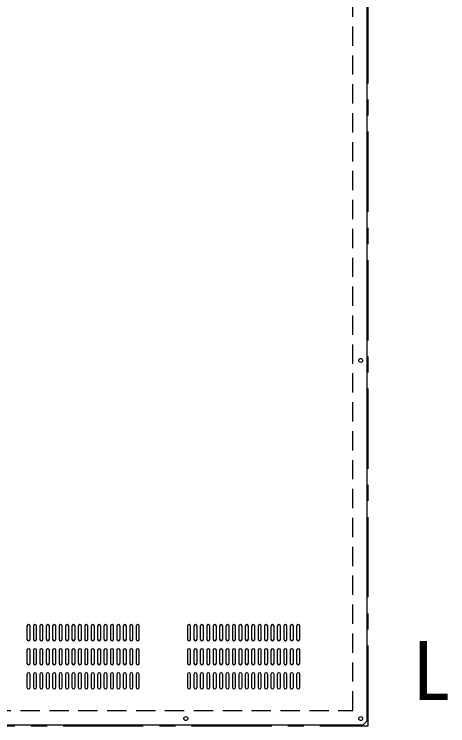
# Model space of a CAD drawing. Units: millimetres, scale not verified. Extents: x -3370 to 4101, y -5708 to 4129.
# Drawn here: x -1899 to -1359, y 2175 to 3061 of the extents above; entities that cross this region are included whole.
import ezdxf
from ezdxf.enums import TextEntityAlignment as Align

# ---------------------------------------------------------------- set-up
doc = ezdxf.new("R2010")
doc.units = ezdxf.units.MM
doc.header["$LTSCALE"] = 20
doc.linetypes.add('CHAIN1', pattern=[8, 5, -1, 1, -1])
doc.linetypes.add('DASHED1', pattern=[1.8, 1.2, -0.6])
doc.layers.add('0-0', color=7, linetype='Continuous')
doc.styles.add('ＭＳ ゴシック', font='')
doc.styles.get('ＭＳ ゴシック').set_extended_font_data('MS Gothic')

msp = doc.modelspace()

# ---------------------------------------------------------------- linework, layer by layer
at = {"layer": '0-0'}
for p, q in [((-1459.53, 2180.55), (-1459.53, 3988.55)), ((-1883.53, 2298.55), (-1883.53, 2282.55)), ((-1879.53, 2282.55), (-1879.53, 2298.55)), ((-1875.53, 2298.55), (-1875.53, 2282.55)), ((-1871.53, 2282.55), (-1871.53, 2298.55)), ((-1867.53, 2298.55), (-1867.53, 2282.55)), ((-1863.53, 2282.55), (-1863.53, 2298.55)), ((-1859.53, 2298.55), (-1859.53, 2282.55)), ((-1855.53, 2282.55), (-1855.53, 2298.55)), ((-1851.53, 2298.55), (-1851.53, 2282.55)), ((-1847.53, 2282.55), (-1847.53, 2298.55)), ((-1843.53, 2298.55), (-1843.53, 2282.55)), ((-1839.53, 2282.55), (-1839.53, 2298.55)), ((-1835.53, 2298.55), (-1835.53, 2282.55)), ((-1831.53, 2282.55), (-1831.53, 2298.55)), ((-1827.53, 2298.55), (-1827.53, 2282.55)), ((-1823.53, 2282.55), (-1823.53, 2298.55)), ((-1819.53, 2298.55), (-1819.53, 2282.55)), ((-1815.53, 2282.55), (-1815.53, 2298.55)), ((-1811.53, 2298.55), (-1811.53, 2282.55)), ((-1807.53, 2282.55), (-1807.53, 2298.55)), ((-1803.53, 2298.55), (-1803.53, 2282.55)), ((-1799.53, 2282.55), (-1799.53, 2298.55)), ((-1795.53, 2298.55), (-1795.53, 2282.55)), ((-1791.53, 2282.55), (-1791.53, 2298.55)), ((-1787.53, 2298.55), (-1787.53, 2282.55)), ((-1783.53, 2282.55), (-1783.53, 2298.55)), ((-1779.53, 2298.55), (-1779.53, 2282.55)), ((-1775.53, 2282.55), (-1775.53, 2298.55)), ((-1771.53, 2298.55), (-1771.53, 2282.55)), ((-1767.53, 2282.55), (-1767.53, 2298.55)), ((-1763.53, 2298.55), (-1763.53, 2282.55)), ((-1759.53, 2282.55), (-1759.53, 2298.55)), ((-1755.53, 2298.55), (-1755.53, 2282.55)), ((-1751.53, 2282.55), (-1751.53, 2298.55)), ((-1747.53, 2298.55), (-1747.53, 2282.55)), ((-1743.53, 2282.55), (-1743.53, 2298.55)), ((-1683.53, 2298.55), (-1683.53, 2282.55)), ((-1679.53, 2282.55), (-1679.53, 2298.55)), ((-1675.53, 2298.55), (-1675.53, 2282.55)), ((-1671.53, 2282.55), (-1671.53, 2298.55)), ((-1667.53, 2298.55), (-1667.53, 2282.55)), ((-1663.53, 2282.55), (-1663.53, 2298.55)), ((-1659.53, 2298.55), (-1659.53, 2282.55)), ((-1655.53, 2282.55), (-1655.53, 2298.55)), ((-1651.53, 2298.55), (-1651.53, 2282.55)), ((-1647.53, 2282.55), (-1647.53, 2298.55)), ((-1643.53, 2298.55), (-1643.53, 2282.55)), ((-1639.53, 2282.55), (-1639.53, 2298.55)), ((-1635.53, 2298.55), (-1635.53, 2282.55)), ((-1631.53, 2282.55), (-1631.53, 2298.55)), ((-1627.53, 2298.55), (-1627.53, 2282.55)), ((-1623.53, 2282.55), (-1623.53, 2298.55)), ((-1619.53, 2298.55), (-1619.53, 2282.55)), ((-1615.53, 2282.55), (-1615.53, 2298.55)), ((-1611.53, 2298.55), (-1611.53, 2282.55)), ((-1607.53, 2282.55), (-1607.53, 2298.55)), ((-1603.53, 2298.55), (-1603.53, 2282.55)), ((-1599.53, 2282.55), (-1599.53, 2298.55)), ((-1595.53, 2298.55), (-1595.53, 2282.55)), ((-1591.53, 2282.55), (-1591.53, 2298.55)), ((-1587.53, 2298.55), (-1587.53, 2282.55)), ((-1583.53, 2282.55), (-1583.53, 2298.55)), ((-1579.53, 2298.55), (-1579.53, 2282.55)), ((-1575.53, 2282.55), (-1575.53, 2298.55)), ((-1571.53, 2298.55), (-1571.53, 2282.55)), ((-1567.53, 2282.55), (-1567.53, 2298.55)), ((-1563.53, 2298.55), (-1563.53, 2282.55)), ((-1559.53, 2282.55), (-1559.53, 2298.55)), ((-1555.53, 2298.55), (-1555.53, 2282.55)), ((-1551.53, 2282.55), (-1551.53, 2298.55)), ((-1547.53, 2298.55), (-1547.53, 2282.55)), ((-1543.53, 2282.55), (-1543.53, 2298.55)), ((-1883.53, 2268.55), (-1883.53, 2252.55)), ((-1879.53, 2252.55), (-1879.53, 2268.55)), ((-1875.53, 2268.55), (-1875.53, 2252.55)), ((-1871.53, 2252.55), (-1871.53, 2268.55)), ((-1867.53, 2268.55), (-1867.53, 2252.55)), ((-1863.53, 2252.55), (-1863.53, 2268.55)), ((-1859.53, 2268.55), (-1859.53, 2252.55)), ((-1855.53, 2252.55), (-1855.53, 2268.55)), ((-1851.53, 2268.55), (-1851.53, 2252.55)), ((-1847.53, 2252.55), (-1847.53, 2268.55)), ((-1843.53, 2268.55), (-1843.53, 2252.55)), ((-1839.53, 2252.55), (-1839.53, 2268.55)), ((-1835.53, 2268.55), (-1835.53, 2252.55)), ((-1831.53, 2252.55), (-1831.53, 2268.55)), ((-1827.53, 2268.55), (-1827.53, 2252.55)), ((-1823.53, 2252.55), (-1823.53, 2268.55)), ((-1819.53, 2268.55), (-1819.53, 2252.55)), ((-1815.53, 2252.55), (-1815.53, 2268.55)), ((-1811.53, 2268.55), (-1811.53, 2252.55)), ((-1807.53, 2252.55), (-1807.53, 2268.55)), ((-1803.53, 2268.55), (-1803.53, 2252.55)), ((-1799.53, 2252.55), (-1799.53, 2268.55)), ((-1795.53, 2268.55), (-1795.53, 2252.55)), ((-1791.53, 2252.55), (-1791.53, 2268.55)), ((-1787.53, 2268.55), (-1787.53, 2252.55)), ((-1783.53, 2252.55), (-1783.53, 2268.55)), ((-1779.53, 2268.55), (-1779.53, 2252.55)), ((-1775.53, 2252.55), (-1775.53, 2268.55)), ((-1771.53, 2268.55), (-1771.53, 2252.55)), ((-1767.53, 2252.55), (-1767.53, 2268.55)), ((-1763.53, 2268.55), (-1763.53, 2252.55)), ((-1759.53, 2252.55), (-1759.53, 2268.55)), ((-1755.53, 2268.55), (-1755.53, 2252.55)), ((-1751.53, 2252.55), (-1751.53, 2268.55)), ((-1747.53, 2268.55), (-1747.53, 2252.55)), ((-1743.53, 2252.55), (-1743.53, 2268.55)), ((-1683.53, 2268.55), (-1683.53, 2252.55)), ((-1679.53, 2252.55), (-1679.53, 2268.55)), ((-1675.53, 2268.55), (-1675.53, 2252.55)), ((-1671.53, 2252.55), (-1671.53, 2268.55)), ((-1667.53, 2268.55), (-1667.53, 2252.55)), ((-1663.53, 2252.55), (-1663.53, 2268.55)), ((-1659.53, 2268.55), (-1659.53, 2252.55)), ((-1655.53, 2252.55), (-1655.53, 2268.55)), ((-1651.53, 2268.55), (-1651.53, 2252.55)), ((-1647.53, 2252.55), (-1647.53, 2268.55)), ((-1643.53, 2268.55), (-1643.53, 2252.55)), ((-1639.53, 2252.55), (-1639.53, 2268.55)), ((-1635.53, 2268.55), (-1635.53, 2252.55)), ((-1631.53, 2252.55), (-1631.53, 2268.55)), ((-1627.53, 2268.55), (-1627.53, 2252.55)), ((-1623.53, 2252.55), (-1623.53, 2268.55)), ((-1619.53, 2268.55), (-1619.53, 2252.55)), ((-1615.53, 2252.55), (-1615.53, 2268.55)), ((-1611.53, 2268.55), (-1611.53, 2252.55)), ((-1607.53, 2252.55), (-1607.53, 2268.55)), ((-1603.53, 2268.55), (-1603.53, 2252.55)), ((-1599.53, 2252.55), (-1599.53, 2268.55)), ((-1595.53, 2268.55), (-1595.53, 2252.55)), ((-1591.53, 2252.55), (-1591.53, 2268.55)), ((-1587.53, 2268.55), (-1587.53, 2252.55)), ((-1583.53, 2252.55), (-1583.53, 2268.55)), ((-1579.53, 2268.55), (-1579.53, 2252.55)), ((-1575.53, 2252.55), (-1575.53, 2268.55)), ((-1571.53, 2268.55), (-1571.53, 2252.55)), ((-1567.53, 2252.55), (-1567.53, 2268.55)), ((-1563.53, 2268.55), (-1563.53, 2252.55)), ((-1559.53, 2252.55), (-1559.53, 2268.55)), ((-1555.53, 2268.55), (-1555.53, 2252.55)), ((-1551.53, 2252.55), (-1551.53, 2268.55)), ((-1547.53, 2268.55), (-1547.53, 2252.55)), ((-1543.53, 2252.55), (-1543.53, 2268.55)), ((-1883.53, 2238.55), (-1883.53, 2222.55)), ((-1879.53, 2222.55), (-1879.53, 2238.55)), ((-1875.53, 2238.55), (-1875.53, 2222.55)), ((-1871.53, 2222.55), (-1871.53, 2238.55)), ((-1867.53, 2238.55), (-1867.53, 2222.55)), ((-1863.53, 2222.55), (-1863.53, 2238.55)), ((-1859.53, 2238.55), (-1859.53, 2222.55)), ((-1855.53, 2222.55), (-1855.53, 2238.55)), ((-1851.53, 2238.55), (-1851.53, 2222.55)), ((-1847.53, 2222.55), (-1847.53, 2238.55)), ((-1843.53, 2238.55), (-1843.53, 2222.55)), ((-1839.53, 2222.55), (-1839.53, 2238.55)), ((-1835.53, 2238.55), (-1835.53, 2222.55)), ((-1831.53, 2222.55), (-1831.53, 2238.55)), ((-1827.53, 2238.55), (-1827.53, 2222.55)), ((-1823.53, 2222.55), (-1823.53, 2238.55)), ((-1819.53, 2238.55), (-1819.53, 2222.55)), ((-1815.53, 2222.55), (-1815.53, 2238.55)), ((-1811.53, 2238.55), (-1811.53, 2222.55)), ((-1807.53, 2222.55), (-1807.53, 2238.55)), ((-1803.53, 2238.55), (-1803.53, 2222.55)), ((-1799.53, 2222.55), (-1799.53, 2238.55)), ((-1795.53, 2238.55), (-1795.53, 2222.55)), ((-1791.53, 2222.55), (-1791.53, 2238.55)), ((-1787.53, 2238.55), (-1787.53, 2222.55)), ((-1783.53, 2222.55), (-1783.53, 2238.55)), ((-1779.53, 2238.55), (-1779.53, 2222.55)), ((-1775.53, 2222.55), (-1775.53, 2238.55)), ((-1771.53, 2238.55), (-1771.53, 2222.55)), ((-1767.53, 2222.55), (-1767.53, 2238.55)), ((-1763.53, 2238.55), (-1763.53, 2222.55)), ((-1759.53, 2222.55), (-1759.53, 2238.55)), ((-1755.53, 2238.55), (-1755.53, 2222.55)), ((-1751.53, 2222.55), (-1751.53, 2238.55)), ((-1747.53, 2238.55), (-1747.53, 2222.55)), ((-1743.53, 2222.55), (-1743.53, 2238.55)), ((-1683.53, 2238.55), (-1683.53, 2222.55)), ((-1679.53, 2222.55), (-1679.53, 2238.55)), ((-1675.53, 2238.55), (-1675.53, 2222.55)), ((-1671.53, 2222.55), (-1671.53, 2238.55)), ((-1667.53, 2238.55), (-1667.53, 2222.55)), ((-1663.53, 2222.55), (-1663.53, 2238.55)), ((-1659.53, 2238.55), (-1659.53, 2222.55)), ((-1655.53, 2222.55), (-1655.53, 2238.55)), ((-1651.53, 2238.55), (-1651.53, 2222.55)), ((-1647.53, 2222.55), (-1647.53, 2238.55)), ((-1643.53, 2238.55), (-1643.53, 2222.55)), ((-1639.53, 2222.55), (-1639.53, 2238.55)), ((-1635.53, 2238.55), (-1635.53, 2222.55)), ((-1631.53, 2222.55), (-1631.53, 2238.55)), ((-1627.53, 2238.55), (-1627.53, 2222.55)), ((-1623.53, 2222.55), (-1623.53, 2238.55)), ((-1619.53, 2238.55), (-1619.53, 2222.55)), ((-1615.53, 2222.55), (-1615.53, 2238.55)), ((-1611.53, 2238.55), (-1611.53, 2222.55)), ((-1607.53, 2222.55), (-1607.53, 2238.55)), ((-1603.53, 2238.55), (-1603.53, 2222.55)), ((-1599.53, 2222.55), (-1599.53, 2238.55)), ((-1595.53, 2238.55), (-1595.53, 2222.55)), ((-1591.53, 2222.55), (-1591.53, 2238.55)), ((-1587.53, 2238.55), (-1587.53, 2222.55)), ((-1583.53, 2222.55), (-1583.53, 2238.55)), ((-1579.53, 2238.55), (-1579.53, 2222.55)), ((-1575.53, 2222.55), (-1575.53, 2238.55)), ((-1571.53, 2238.55), (-1571.53, 2222.55)), ((-1567.53, 2222.55), (-1567.53, 2238.55)), ((-1563.53, 2238.55), (-1563.53, 2222.55)), ((-1559.53, 2222.55), (-1559.53, 2238.55)), ((-1555.53, 2238.55), (-1555.53, 2222.55)), ((-1551.53, 2222.55), (-1551.53, 2238.55)), ((-1547.53, 2238.55), (-1547.53, 2222.55)), ((-1543.53, 2222.55), (-1543.53, 2238.55)), ((-1464.53, 2175.55), (-1459.53, 2180.55)), ((-2344.53, 2175.55), (-1464.53, 2175.55))]:
    msp.add_line(p, q, dxfattribs=at)
at = {"layer": '0-0', "color": 4, "linetype": 'CHAIN1'}
for p, q in [((-1458.53, 2174.55), (-1458.53, 3994.55)), ((-3278.53, 2174.55), (-1458.53, 2174.55))]:
    msp.add_line(p, q, dxfattribs=at)
at = {"layer": '0-0', "linetype": 'DASHED1'}
msp.add_lwpolyline([(-3259.53, 2193.55), (-1477.53, 2193.55), (-1477.53, 3975.55)], dxfattribs=at)
at = {"layer": '0-0'}
for centre in [(-1467.53, 2629.55), (-1685.53, 2183.55), (-1467.53, 2183.55)]:
    msp.add_circle(centre, 2.5, dxfattribs=at)
for centre, start, end in [((-1881.53, 2298.55), 0, 180), ((-1873.53, 2298.55), 0, 180), ((-1865.53, 2298.55), 0, 180), ((-1857.53, 2298.55), 0, 180), ((-1849.53, 2298.55), 0, 180), ((-1841.53, 2298.55), 0, 180), ((-1833.53, 2298.55), 0, 180), ((-1825.53, 2298.55), 0, 180), ((-1817.53, 2298.55), 0, 180), ((-1809.53, 2298.55), 0, 180), ((-1801.53, 2298.55), 0, 180), ((-1793.53, 2298.55), 0, 180), ((-1785.53, 2298.55), 0, 180), ((-1777.53, 2298.55), 0, 180), ((-1769.53, 2298.55), 0, 180), ((-1761.53, 2298.55), 0, 180), ((-1753.53, 2298.55), 0, 180), ((-1745.53, 2298.55), 0, 180), ((-1681.53, 2298.55), 0, 180), ((-1673.53, 2298.55), 0, 180), ((-1665.53, 2298.55), 0, 180), ((-1657.53, 2298.55), 0, 180), ((-1649.53, 2298.55), 0, 180), ((-1641.53, 2298.55), 0, 180), ((-1633.53, 2298.55), 0, 180), ((-1625.53, 2298.55), 0, 180), ((-1617.53, 2298.55), 0, 180), ((-1609.53, 2298.55), 0, 180), ((-1601.53, 2298.55), 0, 180), ((-1593.53, 2298.55), 0, 180), ((-1585.53, 2298.55), 0, 180), ((-1577.53, 2298.55), 0, 180), ((-1569.53, 2298.55), 0, 180), ((-1561.53, 2298.55), 0, 180), ((-1553.53, 2298.55), 0, 180), ((-1545.53, 2298.55), 0, 180), ((-1881.53, 2282.55), 180, 360), ((-1873.53, 2282.55), 180, 360), ((-1865.53, 2282.55), 180, 360), ((-1857.53, 2282.55), 180, 360), ((-1849.53, 2282.55), 180, 360), ((-1841.53, 2282.55), 180, 360), ((-1833.53, 2282.55), 180, 360), ((-1825.53, 2282.55), 180, 360), ((-1817.53, 2282.55), 180, 360), ((-1809.53, 2282.55), 180, 360), ((-1801.53, 2282.55), 180, 360), ((-1793.53, 2282.55), 180, 360), ((-1785.53, 2282.55), 180, 360), ((-1777.53, 2282.55), 180, 360), ((-1769.53, 2282.55), 180, 360), ((-1761.53, 2282.55), 180, 360), ((-1753.53, 2282.55), 180, 360), ((-1745.53, 2282.55), 180, 360), ((-1681.53, 2282.55), 180, 360), ((-1673.53, 2282.55), 180, 360), ((-1665.53, 2282.55), 180, 360), ((-1657.53, 2282.55), 180, 360), ((-1649.53, 2282.55), 180, 360), ((-1641.53, 2282.55), 180, 360), ((-1633.53, 2282.55), 180, 360), ((-1625.53, 2282.55), 180, 360), ((-1617.53, 2282.55), 180, 360), ((-1609.53, 2282.55), 180, 360), ((-1601.53, 2282.55), 180, 360), ((-1593.53, 2282.55), 180, 360), ((-1585.53, 2282.55), 180, 360), ((-1577.53, 2282.55), 180, 360), ((-1569.53, 2282.55), 180, 360), ((-1561.53, 2282.55), 180, 360), ((-1553.53, 2282.55), 180, 360), ((-1545.53, 2282.55), 180, 360), ((-1881.53, 2268.55), 0, 180), ((-1873.53, 2268.55), 0, 180), ((-1865.53, 2268.55), 0, 180), ((-1857.53, 2268.55), 0, 180), ((-1849.53, 2268.55), 0, 180), ((-1841.53, 2268.55), 0, 180), ((-1833.53, 2268.55), 0, 180), ((-1825.53, 2268.55), 0, 180), ((-1817.53, 2268.55), 0, 180), ((-1809.53, 2268.55), 0, 180), ((-1801.53, 2268.55), 0, 180), ((-1793.53, 2268.55), 0, 180), ((-1785.53, 2268.55), 0, 180), ((-1777.53, 2268.55), 0, 180), ((-1769.53, 2268.55), 0, 180), ((-1761.53, 2268.55), 0, 180), ((-1753.53, 2268.55), 0, 180), ((-1745.53, 2268.55), 0, 180), ((-1681.53, 2268.55), 0, 180), ((-1673.53, 2268.55), 0, 180), ((-1665.53, 2268.55), 0, 180), ((-1657.53, 2268.55), 0, 180), ((-1649.53, 2268.55), 0, 180), ((-1641.53, 2268.55), 0, 180), ((-1633.53, 2268.55), 0, 180), ((-1625.53, 2268.55), 0, 180), ((-1617.53, 2268.55), 0, 180), ((-1609.53, 2268.55), 0, 180), ((-1601.53, 2268.55), 0, 180), ((-1593.53, 2268.55), 0, 180), ((-1585.53, 2268.55), 0, 180), ((-1577.53, 2268.55), 0, 180), ((-1569.53, 2268.55), 0, 180), ((-1561.53, 2268.55), 0, 180), ((-1553.53, 2268.55), 0, 180), ((-1545.53, 2268.55), 0, 180), ((-1881.53, 2252.55), 180, 360), ((-1873.53, 2252.55), 180, 360), ((-1865.53, 2252.55), 180, 360), ((-1857.53, 2252.55), 180, 360), ((-1849.53, 2252.55), 180, 360), ((-1841.53, 2252.55), 180, 360), ((-1833.53, 2252.55), 180, 360), ((-1825.53, 2252.55), 180, 360), ((-1817.53, 2252.55), 180, 360), ((-1809.53, 2252.55), 180, 360), ((-1801.53, 2252.55), 180, 360), ((-1793.53, 2252.55), 180, 360), ((-1785.53, 2252.55), 180, 360), ((-1777.53, 2252.55), 180, 360), ((-1769.53, 2252.55), 180, 360), ((-1761.53, 2252.55), 180, 360), ((-1753.53, 2252.55), 180, 360), ((-1745.53, 2252.55), 180, 360), ((-1681.53, 2252.55), 180, 360), ((-1673.53, 2252.55), 180, 360), ((-1665.53, 2252.55), 180, 360), ((-1657.53, 2252.55), 180, 360), ((-1649.53, 2252.55), 180, 360), ((-1641.53, 2252.55), 180, 360), ((-1633.53, 2252.55), 180, 360), ((-1625.53, 2252.55), 180, 360), ((-1617.53, 2252.55), 180, 360), ((-1609.53, 2252.55), 180, 360), ((-1601.53, 2252.55), 180, 360), ((-1593.53, 2252.55), 180, 360), ((-1585.53, 2252.55), 180, 360), ((-1577.53, 2252.55), 180, 360), ((-1569.53, 2252.55), 180, 360), ((-1561.53, 2252.55), 180, 360), ((-1553.53, 2252.55), 180, 360), ((-1545.53, 2252.55), 180, 360), ((-1881.53, 2238.55), 0, 180), ((-1873.53, 2238.55), 0, 180), ((-1865.53, 2238.55), 0, 180), ((-1857.53, 2238.55), 0, 180), ((-1849.53, 2238.55), 0, 180), ((-1841.53, 2238.55), 0, 180), ((-1833.53, 2238.55), 0, 180), ((-1825.53, 2238.55), 0, 180), ((-1817.53, 2238.55), 0, 180), ((-1809.53, 2238.55), 0, 180), ((-1801.53, 2238.55), 0, 180), ((-1793.53, 2238.55), 0, 180), ((-1785.53, 2238.55), 0, 180), ((-1777.53, 2238.55), 0, 180), ((-1769.53, 2238.55), 0, 180), ((-1761.53, 2238.55), 0, 180), ((-1753.53, 2238.55), 0, 180), ((-1745.53, 2238.55), 0, 180), ((-1681.53, 2238.55), 0, 180), ((-1673.53, 2238.55), 0, 180), ((-1665.53, 2238.55), 0, 180), ((-1657.53, 2238.55), 0, 180), ((-1649.53, 2238.55), 0, 180), ((-1641.53, 2238.55), 0, 180), ((-1633.53, 2238.55), 0, 180), ((-1625.53, 2238.55), 0, 180), ((-1617.53, 2238.55), 0, 180), ((-1609.53, 2238.55), 0, 180), ((-1601.53, 2238.55), 0, 180), ((-1593.53, 2238.55), 0, 180), ((-1585.53, 2238.55), 0, 180), ((-1577.53, 2238.55), 0, 180), ((-1569.53, 2238.55), 0, 180), ((-1561.53, 2238.55), 0, 180), ((-1553.53, 2238.55), 0, 180), ((-1545.53, 2238.55), 0, 180), ((-1881.53, 2222.55), 180, 360), ((-1873.53, 2222.55), 180, 360), ((-1865.53, 2222.55), 180, 360), ((-1857.53, 2222.55), 180, 360), ((-1849.53, 2222.55), 180, 360), ((-1841.53, 2222.55), 180, 360), ((-1833.53, 2222.55), 180, 360), ((-1825.53, 2222.55), 180, 360), ((-1817.53, 2222.55), 180, 360), ((-1809.53, 2222.55), 180, 360), ((-1801.53, 2222.55), 180, 360), ((-1793.53, 2222.55), 180, 360), ((-1785.53, 2222.55), 180, 360), ((-1777.53, 2222.55), 180, 360), ((-1769.53, 2222.55), 180, 360), ((-1761.53, 2222.55), 180, 360), ((-1753.53, 2222.55), 180, 360), ((-1745.53, 2222.55), 180, 360), ((-1681.53, 2222.55), 180, 360), ((-1673.53, 2222.55), 180, 360), ((-1665.53, 2222.55), 180, 360), ((-1657.53, 2222.55), 180, 360), ((-1649.53, 2222.55), 180, 360), ((-1641.53, 2222.55), 180, 360), ((-1633.53, 2222.55), 180, 360), ((-1625.53, 2222.55), 180, 360), ((-1617.53, 2222.55), 180, 360), ((-1609.53, 2222.55), 180, 360), ((-1601.53, 2222.55), 180, 360), ((-1593.53, 2222.55), 180, 360), ((-1585.53, 2222.55), 180, 360), ((-1577.53, 2222.55), 180, 360), ((-1569.53, 2222.55), 180, 360), ((-1561.53, 2222.55), 180, 360), ((-1553.53, 2222.55), 180, 360), ((-1545.53, 2222.55), 180, 360)]:
    msp.add_arc(centre, 2, start, end, dxfattribs=at)

# ---------------------------------------------------------------- texts
at = {"layer": '0-0', "style": 'ＭＳ ゴシック'}
msp.add_text('L', height=73.31, dxfattribs=at).set_placement((-1404.23, 2184.69), align=Align.BOTTOM_LEFT)

doc.saveas('drawing.dxf')
